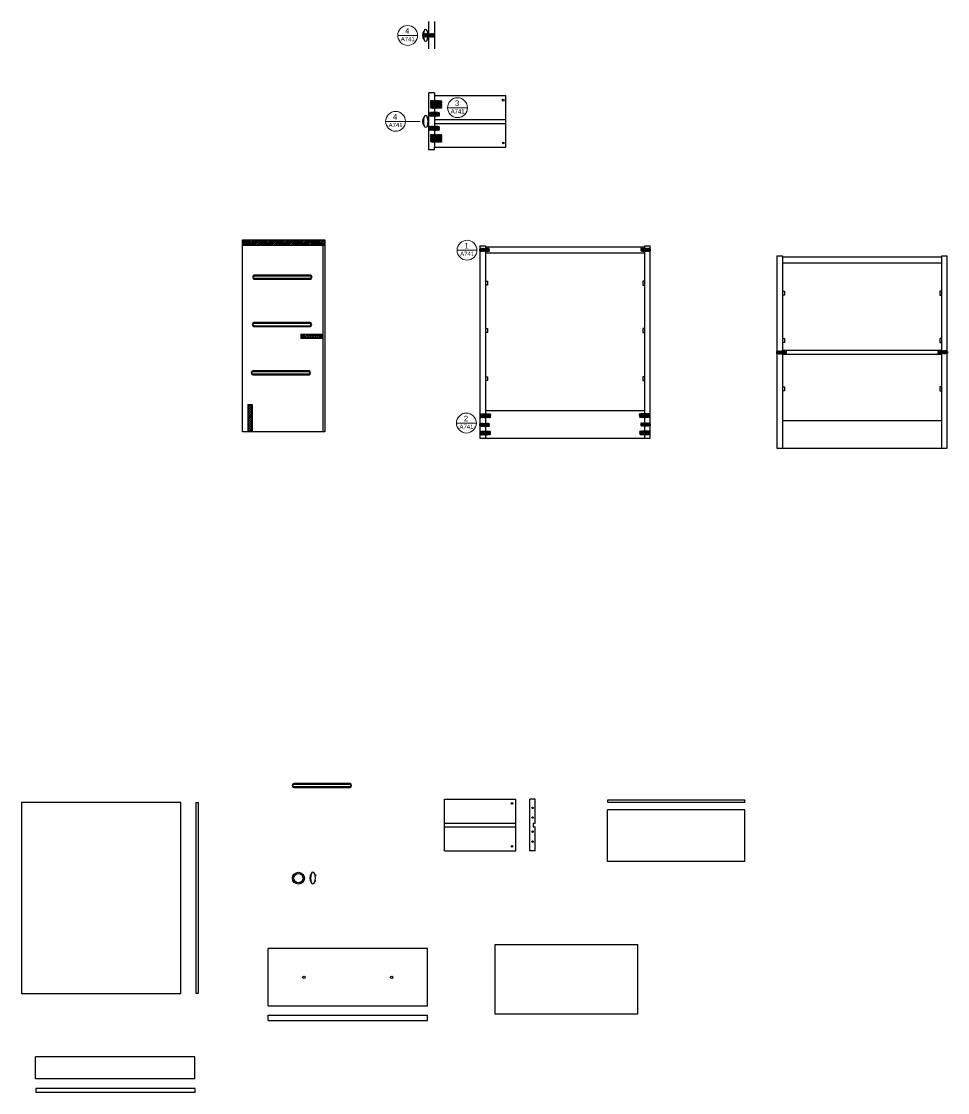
# Model space of a CAD drawing. Header units: centimetres. Extents: x 30 to 667, y -11 to 488.
# Drawn here: x 329.4 to 666.7, y -10.7 to 379.6 of the extents above; entities that cross this region are included whole.
import ezdxf
from ezdxf.enums import TextEntityAlignment as Align

# ---------------------------------------------------------------- set-up
doc = ezdxf.new("R2010")
doc.units = ezdxf.units.CM
doc.header["$MEASUREMENT"] = 0
doc.linetypes.add('HIDDEN2', pattern=[0.1875, 0.125, -0.0625])
doc.layers.add('A-ANNO-SYMB', color=5, linetype='Continuous', lineweight=18)
for name, color, linetype in [('A-FURN', 7, 'Continuous'), ('linee di prosp', 6, 'Continuous'), ('retini', 245, 'Continuous'), ('viti e cerniere', 3, 'Continuous')]:
    doc.layers.add(name, color=color, linetype=linetype)
doc.styles.get("Standard").update_dxf_attribs({"font": 'Arial.ttf'})
pattern_1 = [(45, (273.0647, 129.42694), (-0.3093592, 0.3093592), [])]
pattern_2 = [(45, (355.3382, 9.8359), (-0.088388348, 0.088388348), [])]

# ---------------------------------------------------------------- blocks, each defined once
blk = doc.blocks.new('tassello')
at = {"layer": 'viti e cerniere', "linetype": 'ByBlock', "lineweight": 100}
for p, q in [((0, 0.51), (0.21, 0.7)), ((0, 0.51), (0, 0.18)), ((0.21, 0), (0, 0.18)), ((0.21, 0.7), (3.71, 0.7)), ((0.21, 0.7), (0.21, 0)), ((0.21, 0.7), (0.21, 0.52)), ((0.21, 0.52), (0.75, 0.52)), ((0.21, 0.35), (0.9, 0.35)), ((0.9, 0.17), (0.21, 0.17)), ((0.75, 0.52), (3.71, 0.52)), ((0.9, 0.35), (0.9, 0.35)), ((0.9, 0.35), (3.71, 0.35)), ((0.9, 0.17), (3.71, 0.17)), ((3.92, 0.51), (3.71, 0.7)), ((3.71, 0.7), (3.71, 0)), ((3.71, 0), (3.92, 0.18)), ((3.92, 0.51), (3.92, 0.18)), ((3.71, 0), (0.21, 0))]:
    blk.add_line(p, q, dxfattribs=at)

msp = doc.modelspace()

# ---------------------------------------------------------------- hatches: boundary and pattern name
at = {"layer": 'retini'}
h = msp.add_hatch(dxfattribs=at)
h.set_pattern_fill('ANSI31', color=256)
h.set_pattern_definition([(45, (383.50987, 212.29301), (-0.08838835, 0.08838835), [])])
h.paths.add_polyline_path([(477.43, 375.17), (476.22, 375.17), (476.22, 373.89), (477.44, 373.89, 0.023283), (477.48, 374.33), (476.61, 374.33), (476.61, 374.71), (477.47, 374.71, 0.023936)])
h.paths.add_polyline_path([(479.71, 375.17), (477.75, 375.17), (477.75, 374.71), (479.71, 374.71)])
h.paths.add_polyline_path([(477.75, 375.17), (477.43, 375.17, -0.023936), (477.47, 374.71), (477.75, 374.71)])
h.paths.add_polyline_path([(477.75, 374.33), (477.48, 374.33, -0.023283), (477.44, 373.89), (477.75, 373.89)])
h.paths.add_polyline_path([(479.71, 374.33), (477.75, 374.33), (477.75, 373.89), (479.71, 373.89)])
h = msp.add_hatch(dxfattribs=at)
h.set_pattern_fill('ANSI31', color=256)
h.set_pattern_definition(pattern_2)
h.paths.add_polyline_path([(479.78, 350.76), (482, 350.76), (482.48, 350.76), (482.48, 347.93), (479.78, 347.93), (479.78, 348.94), (480.71, 348.94), (480.8, 348.79), (481.3, 348.59), (481.5, 348.67, 0.058774), (481.65, 348.73), (481.84, 348.81), (482.07, 349.33), (481.84, 349.89), (481.32, 350.1), (480.75, 349.88), (480.66, 349.64), (479.78, 349.64)])
h.paths.add_polyline_path([(478.35, 350.76), (479.76, 350.76), (479.76, 349.64), (479.74, 349.64), (479.74, 349.48), (479.34, 349.48), (479.34, 349.1), (479.75, 349.1), (479.75, 348.94), (479.76, 348.94), (479.76, 347.93), (478.35, 347.93)])
h = msp.add_hatch(dxfattribs=at)
h.set_pattern_fill('ANSI31', color=256)
h.set_pattern_definition(pattern_2)
h.paths.add_polyline_path([(479.78, 346.43), (481.67, 346.43), (481.67, 345.04), (479.78, 345.04), (479.78, 345.34), (481.29, 345.34), (481.29, 346.18), (479.78, 346.18)])
h.paths.add_polyline_path([(477.85, 346.43), (479.76, 346.43), (479.76, 346.18), (478.26, 346.18), (478.26, 345.34), (479.76, 345.34), (479.76, 345.04), (477.85, 345.04)])
h = msp.add_hatch(dxfattribs=at)
h.set_pattern_fill('ANSI31', color=256)
h.set_pattern_definition([(45, (355.36746, 4.69773), (-0.088388348, 0.088388348), [])])
h.paths.add_polyline_path([(479.75, 341.3), (481.64, 341.3), (481.64, 339.9), (479.75, 339.9), (479.75, 340.2), (481.26, 340.2), (481.26, 341.04), (479.75, 341.04)])
h.paths.add_polyline_path([(477.82, 341.3), (479.73, 341.3), (479.73, 341.04), (478.23, 341.04), (478.23, 340.2), (479.73, 340.2), (479.73, 339.9), (477.82, 339.9)])
h = msp.add_hatch(dxfattribs=at)
h.set_pattern_fill('ANSI31', color=256)
h.set_pattern_definition([(45, (355.34059, -2.4946), (-0.088388348, 0.088388348), [])])
h.paths.add_polyline_path([(479.77, 338.43), (482, 338.43), (482.48, 338.43), (482.48, 335.6), (479.77, 335.6), (479.77, 336.61), (480.71, 336.61), (480.79, 336.46), (481.29, 336.26), (481.5, 336.34, 0.058774), (481.65, 336.4), (481.84, 336.48), (482.07, 337), (481.84, 337.56), (481.31, 337.77), (480.75, 337.55), (480.66, 337.31), (479.77, 337.31)])
h.paths.add_polyline_path([(478.35, 338.43), (479.76, 338.43), (479.76, 337.31), (479.74, 337.31), (479.74, 337.15), (479.33, 337.15), (479.33, 336.77), (479.75, 336.77), (479.75, 336.61), (479.76, 336.61), (479.76, 335.6), (478.35, 335.6)])
h = msp.add_hatch(dxfattribs=at)
h.set_pattern_fill('ANSI31', color=256, scale=3.5)
h.set_pattern_definition(pattern_1)
h.paths.add_polyline_path([(439.87, 300.02), (409.87, 300.02), (409.87, 298.02), (439.87, 298.02)])
h = msp.add_hatch(dxfattribs=at)
h.set_pattern_fill('ANSI31', color=256)
h.set_pattern_definition([(45, (316.8872, 190.95173), (-0.08838835, 0.08838835), [])])
h.paths.add_polyline_path([(498.36, 296.93), (496.43, 296.93), (496.39, 296.47), (498.36, 296.47)])
h.paths.add_polyline_path([(499.84, 296.93), (498.36, 296.93), (498.36, 296.47), (499.17, 296.47), (499.17, 296.08), (498.36, 296.08), (498.36, 295.72), (499.84, 295.72)])
h.paths.add_polyline_path([(498.36, 296.08), (496.4, 296.08), (496.4, 295.72), (498.36, 295.72)])
h = msp.add_hatch(dxfattribs=at)
h.set_pattern_fill('ANSI31', color=256)
h.set_pattern_definition([(45, (374.48861, 191.03831), (-0.08838835, 0.08838835), [])])
h.paths.add_polyline_path([(556.39, 297.02), (558.33, 297.02), (558.37, 296.56), (556.39, 296.56)])
h.paths.add_polyline_path([(554.92, 297.02), (556.39, 297.02), (556.39, 296.56), (555.58, 296.56), (555.58, 296.17), (556.39, 296.17), (556.39, 295.8), (554.92, 295.8)])
h.paths.add_polyline_path([(556.39, 296.17), (558.36, 296.17), (558.36, 295.8), (556.39, 295.8)])
h = msp.add_hatch(dxfattribs=at)
h.set_pattern_fill('ANSI31', color=256, scale=3.5, angle=-90)
h.set_pattern_definition([(315, (299.5688, 424.03575), (0.3093592, 0.3093592), [])])
h.paths.add_polyline_path([(431.1, 265.59), (431.1, 264.09), (439.05, 264.09), (439.05, 265.59)])
h = msp.add_hatch(dxfattribs=at)
h.set_pattern_fill('ANSI31', color=256)
h.set_pattern_definition([(45, (425.08042, 153.60556), (-0.08838835, 0.08838835), [])])
h.paths.add_polyline_path([(606.56, 259.58), (604.62, 259.58), (604.58, 259.13), (606.56, 259.13)])
h.paths.add_polyline_path([(608.03, 259.58), (606.56, 259.58), (606.56, 259.13), (607.37, 259.13), (607.37, 258.73), (606.56, 258.73), (606.56, 258.37), (608.03, 258.37)])
h.paths.add_polyline_path([(606.56, 258.73), (604.59, 258.73), (604.59, 258.37), (606.56, 258.37)])
h = msp.add_hatch(dxfattribs=at)
h.set_pattern_fill('ANSI31', color=256)
h.set_pattern_definition([(45, (482.68331, 153.67427), (-0.08838835, 0.08838835), [])])
h.paths.add_polyline_path([(664.59, 259.65), (666.52, 259.65), (666.56, 259.19), (664.59, 259.19)])
h.paths.add_polyline_path([(663.11, 259.65), (664.59, 259.65), (664.59, 259.19), (663.78, 259.19), (663.78, 258.8), (664.59, 258.8), (664.59, 258.44), (663.11, 258.44)])
h.paths.add_polyline_path([(664.59, 258.8), (666.55, 258.8), (666.55, 258.44), (664.59, 258.44)])
h = msp.add_hatch(dxfattribs=at)
h.set_pattern_fill('ANSI31', color=256, scale=3.5)
h.set_pattern_definition(pattern_1)
h.paths.add_polyline_path([(411.87, 230.02), (413.37, 230.02), (413.37, 240.02), (411.87, 240.02)])
h = msp.add_hatch(dxfattribs=at)
h.set_pattern_fill('ANSI31', color=256)
h.set_pattern_definition([(45, (372.97496, -99.96046), (-0.088388348, 0.088388348), [])])
h.paths.add_polyline_path([(498.36, 236.64), (496.47, 236.64), (496.47, 235.25), (498.36, 235.25), (498.36, 235.55), (496.85, 235.55), (496.85, 236.38), (498.36, 236.38)])
h.paths.add_polyline_path([(500.29, 236.64), (498.38, 236.64), (498.38, 236.38), (499.88, 236.38), (499.88, 235.55), (498.38, 235.55), (498.38, 235.25), (500.29, 235.25)])
h = msp.add_hatch(dxfattribs=at)
h.set_pattern_fill('ANSI31', color=256)
h.set_pattern_definition([(45, (435.11721, -99.89894), (-0.088388348, 0.088388348), [])])
h.paths.add_polyline_path([(556.38, 236.7), (558.27, 236.7), (558.27, 235.31), (556.38, 235.31), (556.38, 235.61), (557.89, 235.61), (557.89, 236.44), (556.38, 236.44)])
h.paths.add_polyline_path([(554.45, 236.7), (556.36, 236.7), (556.36, 236.44), (554.86, 236.44), (554.86, 235.61), (556.36, 235.61), (556.36, 235.31), (554.45, 235.31)])
h = msp.add_hatch(dxfattribs=at)
h.set_pattern_fill('ANSI31', color=256)
h.set_pattern_definition([(45, (372.89272, -106.25773), (-0.088388348, 0.088388348), [])])
h.paths.add_polyline_path([(498.28, 230.34), (496.39, 230.34), (496.39, 228.95), (498.28, 228.95), (498.28, 229.25), (496.76, 229.25), (496.76, 230.08), (498.28, 230.08)])
h.paths.add_polyline_path([(500.21, 230.34), (498.3, 230.34), (498.3, 230.08), (499.8, 230.08), (499.8, 229.25), (498.3, 229.25), (498.3, 228.95), (500.21, 228.95)])
h = msp.add_hatch(dxfattribs=at)
h.set_pattern_fill('ANSI31', color=256)
h.set_pattern_definition([(45, (316.89812, 127.25319), (-0.08838835, 0.08838835), [])])
h.paths.add_polyline_path([(498.37, 233.23), (496.44, 233.23), (496.4, 232.77), (498.37, 232.77)])
h.paths.add_polyline_path([(499.85, 233.23), (498.37, 233.23), (498.37, 232.77), (499.18, 232.77), (499.18, 232.38), (498.37, 232.38), (498.37, 232.02), (499.85, 232.02)])
h.paths.add_polyline_path([(498.37, 232.38), (496.41, 232.38), (496.41, 232.02), (498.37, 232.02)])
h = msp.add_hatch(dxfattribs=at)
h.set_pattern_fill('ANSI31', color=256)
h.set_pattern_definition([(45, (435.03498, -106.1962), (-0.088388348, 0.088388348), [])])
h.paths.add_polyline_path([(556.46, 230.4), (558.35, 230.4), (558.35, 229.01), (556.46, 229.01), (556.46, 229.31), (557.98, 229.31), (557.98, 230.14), (556.46, 230.14)])
h.paths.add_polyline_path([(554.53, 230.4), (556.44, 230.4), (556.44, 230.14), (554.94, 230.14), (554.94, 229.31), (556.44, 229.31), (556.44, 229.01), (554.53, 229.01)])
h = msp.add_hatch(dxfattribs=at)
h.set_pattern_fill('ANSI31', color=256)
h.set_pattern_definition([(45, (374.50101, 127.3219), (-0.08838835, 0.08838835), [])])
h.paths.add_polyline_path([(556.41, 233.3), (558.34, 233.3), (558.38, 232.84), (556.41, 232.84)])
h.paths.add_polyline_path([(554.93, 233.3), (556.41, 233.3), (556.41, 232.84), (555.6, 232.84), (555.6, 232.45), (556.41, 232.45), (556.41, 232.09), (554.93, 232.09)])
h.paths.add_polyline_path([(556.41, 232.45), (558.37, 232.45), (558.37, 232.09), (556.41, 232.09)])

# ---------------------------------------------------------------- linework, layer by layer
at = {"layer": 'A-ANNO-SYMB'}
msp.add_line((469.25, 343.16), (474.56, 343.16), dxfattribs=at)
at = {"layer": 'A-ANNO-SYMB', "linetype": 'Continuous', "lineweight": 20}
for centre in [(470.04, 374.47), (488.19, 348.13), (465.63, 343.16), (491.66, 296.21), (491.42, 233.24)]:
    msp.add_circle(centre, 3.62, dxfattribs=at)
at = {"layer": 'A-FURN'}
for p, q in [((477.75, 374.71), (477.75, 379.57)), ((479.75, 379.57), (479.75, 369.53)), ((477.75, 369.53), (477.75, 374.33)), ((479.75, 374.52), (479.75, 373.82)), ((479.77, 353.54), (477.77, 353.54)), ((477.77, 332.75), (477.77, 353.54)), ((479.77, 353.54), (479.77, 352.54)), ((479.77, 352.54), (505.77, 352.54)), ((479.77, 352.54), (479.77, 349.62)), ((505.77, 333.75), (505.77, 352.54)), ((479.77, 348.96), (479.77, 346.14)), ((479.77, 345.38), (479.77, 340.99)), ((479.77, 343.14), (479.77, 342.44)), ((479.77, 340.24), (479.77, 337.29)), ((479.77, 336.63), (479.77, 333.75)), ((479.77, 332.75), (477.77, 332.75)), ((479.77, 332.75), (479.77, 333.75)), ((479.77, 333.75), (505.77, 333.75)), ((409.87, 230.02), (409.87, 300.02)), ((409.87, 300.02), (439.87, 300.02)), ((409.87, 298.02), (439.87, 298.02)), ((439.17, 298.02), (439.17, 230.02)), ((439.87, 300.02), (439.87, 230.02)), ((496.37, 297.79), (496.37, 227.79)), ((496.37, 297.79), (498.37, 297.79)), ((498.37, 297.79), (498.37, 296.47)), ((556.37, 297.29), (498.37, 297.29)), ((556.37, 297.79), (558.37, 297.79)), ((556.37, 296.56), (556.37, 297.79)), ((558.37, 227.79), (558.37, 297.79)), ((498.37, 296.08), (498.37, 236.35)), ((498.37, 295.29), (556.37, 295.29)), ((556.37, 236.41), (556.37, 296.17)), ((604.52, 294.14), (604.52, 224.14)), ((604.52, 294.14), (606.52, 294.14)), ((606.52, 294.14), (606.52, 259.12)), ((664.52, 293.64), (606.52, 293.64)), ((664.52, 294.14), (666.52, 294.14)), ((664.52, 259.19), (664.52, 294.14)), ((666.52, 224.14), (666.52, 294.14)), ((606.52, 291.64), (664.52, 291.64)), ((431.1, 265.59), (439.05, 265.59)), ((431.1, 265.59), (431.1, 264.09)), ((439.05, 265.59), (439.05, 264.09)), ((498.37, 266.24), (498.37, 266.24)), ((439.05, 264.09), (431.1, 264.09)), ((606.52, 262.59), (606.52, 262.59)), ((664.52, 259.7), (606.52, 259.7)), ((606.52, 258.74), (606.52, 224.14)), ((664.52, 258.2), (606.52, 258.2)), ((664.52, 224.14), (664.52, 258.81)), ((411.87, 240.02), (411.87, 230.02)), ((411.87, 240.02), (413.37, 240.02)), ((413.37, 240.02), (413.37, 230.02)), ((498.37, 235.59), (498.37, 232.77)), ((556.37, 232.83), (556.37, 235.65)), ((498.37, 232.38), (498.37, 230.04)), ((556.37, 230.1), (556.37, 232.45)), ((606.52, 234.14), (664.52, 234.14)), ((439.87, 230.02), (409.87, 230.02)), ((496.37, 227.79), (558.37, 227.79)), ((498.37, 229.28), (498.37, 227.79)), ((556.37, 227.79), (556.37, 229.34)), ((604.52, 224.14), (666.52, 224.14)), ((449.03, 101.9), (428.56, 101.9)), ((428.56, 100.5), (449.03, 100.5)), ((387.38, 94.97), (329.38, 94.97)), ((329.38, 94.97), (329.38, 25.47)), ((387.38, 25.47), (387.38, 94.97)), ((393.06, 25.46), (393.06, 94.97)), ((393.06, 94.97), (393.76, 94.97)), ((393.76, 94.97), (393.76, 25.46)), ((483.47, 96.22), (509.47, 96.22)), ((483.47, 77.43), (483.47, 96.22)), ((509.47, 77.43), (509.47, 96.22)), ((516.47, 96.22), (514.47, 96.22)), ((514.47, 77.43), (514.47, 96.22)), ((516.47, 87.52), (516.47, 96.22)), ((542.87, 95.96), (592.87, 95.96)), ((542.87, 94.96), (542.87, 95.96)), ((592.87, 94.96), (542.87, 94.96)), ((592.87, 94.96), (592.87, 95.96)), ((542.82, 73.52), (542.82, 92.31)), ((592.82, 92.31), (542.82, 92.31)), ((592.82, 73.52), (592.82, 92.31)), ((515.77, 87.52), (516.47, 87.52)), ((515.77, 87.52), (515.77, 86.12)), ((515.77, 86.12), (516.47, 86.12)), ((516.47, 77.43), (516.47, 86.12)), ((483.47, 77.43), (509.47, 77.43)), ((516.47, 77.43), (514.47, 77.43)), ((592.82, 73.52), (542.82, 73.52)), ((477.23, 41.76), (419.23, 41.76)), ((419.23, 20.97), (419.23, 41.76)), ((477.23, 20.97), (477.23, 41.76)), ((329.38, 25.47), (387.38, 25.47)), ((393.76, 25.46), (393.06, 25.46)), ((419.23, 20.97), (477.23, 20.97)), ((419.24, 15.54), (419.24, 17.54)), ((419.24, 17.54), (477.24, 17.54)), ((477.24, 15.54), (477.24, 17.54)), ((419.24, 15.54), (477.24, 15.54)), ((334.54, -5.67), (334.54, 2.29)), ((392.54, 2.29), (334.54, 2.29)), ((392.54, -5.67), (392.54, 2.29)), ((392.54, -5.67), (334.54, -5.67)), ((334.6, -9.19), (334.6, -10.69)), ((392.6, -9.19), (334.6, -9.19)), ((392.6, -10.69), (334.6, -10.69)), ((392.6, -10.69), (392.6, -9.19))]:
    msp.add_line(p, q, dxfattribs=at)
at = {"layer": 'A-FURN', "linetype": 'Continuous', "lineweight": 20}
for p, q in [((466.42, 374.47), (473.67, 374.47)), ((484.57, 348.13), (491.81, 348.13)), ((462.01, 343.16), (469.25, 343.16)), ((488.04, 296.21), (495.28, 296.21)), ((487.8, 233.24), (495.04, 233.24))]:
    msp.add_line(p, q, dxfattribs=at)
at = {"layer": 'A-FURN'}
msp.add_lwpolyline([(501.85, 43.29), (553.78, 43.29), (553.78, 17.94), (501.85, 17.94)], close=True, dxfattribs=at)
for radius in [2.16, 1.66]:
    msp.add_circle((430.26, 67.42), radius, dxfattribs=at)
for centre, radius, start, end in [((478.01, 374.51), 2.59, 140.4429, 219.304), ((480.5, 374.5), 4.78, 159.6754, 200.1979), ((476.59, 376.07), 0.585, 12.209, 171.6083), ((472.7, 374.5), 4.78, 2.5449, 20.8156), ((477.83, 377.32), 1.73, 253.4478, 266.4186), ((476.6, 372.97), 0.6, 192.1469, 347.8531), ((472.7, 374.5), 4.78, 339.8021, 358.0212), ((477.83, 371.69), 1.73, 93.7754, 106.5522), ((478.03, 343.13), 2.59, 140.4429, 219.304), ((480.52, 343.12), 4.78, 159.6754, 200.1979), ((476.62, 344.69), 0.585, 12.209, 171.6083), ((472.72, 343.12), 4.78, 339.8021, 20.8156), ((477.85, 345.94), 1.73, 253.4478, 266.4186), ((476.62, 341.59), 0.6, 192.1469, 347.8531), ((477.85, 340.31), 1.73, 93.7754, 106.5522), ((428.68, 101.2), 0.709, 99.2005, 260.7995), ((448.92, 101.2), 0.709, 279.2005, 80.7995), ((436.95, 67.48), 2.59, 140.4429, 219.304), ((439.43, 67.47), 4.78, 159.6754, 200.1979), ((435.53, 69.04), 0.585, 12.209, 171.6083), ((431.63, 67.47), 4.78, 339.8021, 20.8156), ((436.76, 70.3), 1.73, 253.4478, 266.4186), ((436.76, 64.67), 1.73, 93.7754, 106.5522), ((435.53, 65.95), 0.6, 192.1469, 347.8531)]:
    msp.add_arc(centre, radius, start, end, dxfattribs=at)
at = {"layer": 'linee di prosp'}
for p, q in [((479.75, 374.71), (476.61, 374.71)), ((476.61, 374.71), (476.61, 374.33)), ((476.61, 374.33), (479.75, 374.33)), ((481.34, 349.62), (479.77, 349.62)), ((479.77, 349.51), (479.77, 349.62)), ((479.77, 348.96), (479.77, 349.07)), ((481.34, 348.96), (479.77, 348.96)), ((481.34, 349.62), (481.34, 348.96)), ((481.25, 346.14), (478.3, 346.13)), ((478.3, 345.38), (478.3, 346.13)), ((478.3, 345.38), (481.25, 345.38)), ((479.77, 343.84), (505.77, 343.84)), ((481.25, 345.38), (481.25, 346.14)), ((481.23, 340.99), (478.27, 340.99)), ((478.27, 340.24), (478.27, 340.98)), ((478.27, 340.24), (481.2, 340.24)), ((479.77, 342.44), (505.77, 342.44)), ((481.23, 340.24), (481.23, 340.99)), ((479.76, 337.14), (479.36, 337.14)), ((479.36, 337.14), (479.36, 336.81)), ((479.36, 336.8), (479.76, 336.8)), ((479.77, 337.29), (481.36, 337.29)), ((479.77, 337.19), (479.77, 337.29)), ((479.77, 336.63), (479.77, 336.75)), ((481.36, 336.63), (479.77, 336.63)), ((481.36, 337.29), (481.36, 336.63)), ((499.17, 296.47), (496.37, 296.47)), ((499.17, 296.08), (496.37, 296.08)), ((499.17, 296.47), (499.17, 296.08)), ((558.37, 296.56), (555.58, 296.56)), ((555.58, 296.56), (555.58, 296.17)), ((555.58, 296.17), (558.37, 296.17)), ((434.63, 287.1), (414.16, 287.1)), ((414.16, 285.7), (434.63, 285.7)), ((434.6, 286.8), (414.19, 286.8)), ((414.19, 286), (434.6, 286)), ((498.37, 284.92), (499.07, 284.92)), ((499.07, 284.92), (499.07, 283.52)), ((556.37, 284.92), (555.67, 284.92)), ((555.67, 284.92), (555.67, 283.52)), ((499.07, 283.52), (498.37, 283.52)), ((499.07, 283.52), (499.07, 283.52)), ((555.67, 283.52), (555.67, 283.52)), ((555.67, 283.52), (556.37, 283.52)), ((606.52, 281.27), (607.22, 281.27)), ((607.22, 281.27), (607.22, 279.87)), ((664.52, 281.27), (663.82, 281.27)), ((663.82, 281.27), (663.82, 279.87)), ((607.22, 279.87), (606.52, 279.87)), ((607.22, 279.87), (607.22, 279.87)), ((663.82, 279.87), (663.82, 279.87)), ((663.82, 279.87), (664.52, 279.87)), ((434.53, 269.82), (414.05, 269.82)), ((434.5, 269.52), (414.08, 269.52)), ((414.05, 268.42), (434.53, 268.42)), ((414.08, 268.72), (434.5, 268.72)), ((498.37, 267.64), (499.07, 267.64)), ((499.07, 266.24), (498.37, 266.24)), ((499.07, 267.64), (499.07, 266.24)), ((556.37, 267.64), (555.67, 267.64)), ((555.67, 267.64), (555.67, 266.24)), ((555.67, 266.24), (556.37, 266.24)), ((606.52, 263.99), (607.22, 263.99)), ((607.22, 262.59), (606.52, 262.59)), ((607.22, 263.99), (607.22, 262.59)), ((664.52, 263.99), (663.82, 263.99)), ((663.82, 263.99), (663.82, 262.59)), ((663.82, 262.59), (664.52, 262.59)), ((604.53, 259.12), (607.37, 259.12)), ((607.37, 258.74), (604.53, 258.74)), ((607.37, 259.12), (607.37, 258.74)), ((666.52, 259.19), (663.78, 259.19)), ((663.78, 259.19), (663.78, 258.81)), ((663.78, 258.81), (666.52, 258.81)), ((434.11, 252.26), (413.64, 252.26)), ((413.64, 250.86), (434.11, 250.86)), ((434.08, 251.96), (413.66, 251.96)), ((413.66, 251.16), (434.08, 251.16)), ((498.37, 250.09), (499.07, 250.09)), ((499.07, 250.09), (499.07, 248.69)), ((556.37, 250.09), (555.67, 250.09)), ((555.67, 250.09), (555.67, 248.69)), ((499.07, 248.69), (498.37, 248.69)), ((555.67, 248.69), (556.37, 248.69)), ((606.52, 246.43), (607.22, 246.43)), ((607.22, 246.43), (607.22, 245.03)), ((664.52, 246.43), (663.82, 246.43)), ((663.82, 246.43), (663.82, 245.03)), ((607.22, 245.03), (606.52, 245.03)), ((663.82, 245.03), (664.52, 245.03)), ((496.94, 236.35), (496.91, 235.59)), ((499.84, 235.59), (496.91, 235.59)), ((498.39, 236.35), (496.94, 236.35)), ((498.37, 237.79), (556.37, 237.79)), ((498.39, 236.35), (499.84, 236.35)), ((499.84, 235.59), (499.84, 236.35)), ((556.35, 236.41), (554.9, 236.41)), ((554.9, 235.65), (554.9, 236.41)), ((554.9, 235.65), (557.83, 235.65)), ((556.35, 236.41), (557.8, 236.41)), ((557.8, 236.41), (557.83, 235.65)), ((499.18, 232.77), (496.37, 232.77)), ((496.37, 232.38), (499.18, 232.38)), ((499.18, 232.38), (499.18, 232.77)), ((555.6, 232.83), (558.37, 232.83)), ((555.6, 232.83), (555.6, 232.45)), ((555.6, 232.45), (558.37, 232.45)), ((498.3, 230.04), (496.82, 230.04)), ((496.82, 230.04), (496.83, 229.28)), ((499.76, 229.28), (496.83, 229.28)), ((498.3, 230.04), (499.76, 230.04)), ((499.76, 230.04), (499.76, 229.28)), ((556.44, 230.1), (554.98, 230.1)), ((554.98, 230.1), (554.98, 229.34)), ((554.98, 229.34), (557.91, 229.34)), ((556.44, 230.1), (557.92, 230.1)), ((557.92, 230.1), (557.91, 229.34)), ((449.01, 101.6), (428.59, 101.6)), ((428.59, 100.8), (449.01, 100.8)), ((483.47, 87.52), (509.47, 87.52)), ((483.47, 86.12), (509.47, 86.12))]:
    msp.add_line(p, q, dxfattribs=at)
at = {"layer": 'linee di prosp', "linetype": 'HIDDEN2'}
for p, q in [((479.76, 349.46), (479.36, 349.46)), ((479.36, 349.46), (479.36, 349.13)), ((479.36, 349.13), (479.76, 349.13))]:
    msp.add_line(p, q, dxfattribs=at)
at = {"layer": 'linee di prosp'}
for centre, radius, start, end in [((414.27, 286.4), 0.709, 99.2005, 260.7995), ((414.27, 286.4), 0.409, 102.1224, 257.8776), ((434.52, 286.4), 0.409, 282.1224, 77.8776), ((434.52, 286.4), 0.709, 279.2005, 80.7995), ((414.17, 269.12), 0.709, 99.2005, 260.7995), ((414.17, 269.12), 0.409, 102.1224, 257.8776), ((434.41, 269.12), 0.409, 282.1224, 77.8776), ((434.41, 269.12), 0.709, 279.2005, 80.7995), ((413.75, 251.56), 0.709, 99.2005, 260.7995), ((413.75, 251.56), 0.409, 102.1224, 257.8776), ((433.99, 251.56), 0.409, 282.1224, 77.8776), ((433.99, 251.56), 0.709, 279.2005, 80.7995), ((428.68, 101.2), 0.409, 102.1224, 257.8776), ((448.92, 101.2), 0.409, 282.1224, 77.8776)]:
    msp.add_arc(centre, radius, start, end, dxfattribs=at)
at = {"layer": 'viti e cerniere'}
for p, q in [((476.91, 374.62), (476.83, 374.62)), ((477.04, 374.62), (476.97, 374.62)), ((477.18, 374.62), (477.1, 374.62)), ((477.32, 374.62), (477.24, 374.62)), ((477.45, 374.62), (477.37, 374.62)), ((477.59, 374.62), (477.51, 374.62)), ((477.72, 374.62), (477.65, 374.62)), ((477.86, 374.62), (477.78, 374.62)), ((477.99, 374.62), (477.92, 374.62)), ((478.13, 374.62), (478.05, 374.62)), ((478.26, 374.62), (478.19, 374.62)), ((478.4, 374.62), (478.32, 374.62)), ((478.54, 374.62), (478.46, 374.62)), ((478.67, 374.62), (478.6, 374.62)), ((478.81, 374.62), (478.73, 374.62)), ((478.94, 374.62), (478.87, 374.62)), ((479.08, 374.62), (479, 374.62)), ((479.21, 374.62), (479.14, 374.62)), ((479.35, 374.62), (479.27, 374.62)), ((479.49, 374.62), (479.41, 374.62)), ((479.62, 374.62), (479.54, 374.62)), ((479.75, 374.62), (479.68, 374.62)), ((479.38, 349.2), (479.38, 349.38)), ((479.38, 349.38), (479.41, 349.38)), ((479.46, 349.2), (479.38, 349.2)), ((479.54, 349.38), (479.47, 349.38)), ((479.59, 349.2), (479.52, 349.2)), ((479.68, 349.38), (479.6, 349.38)), ((479.73, 349.2), (479.65, 349.2)), ((479.76, 349.38), (479.74, 349.38)), ((480.64, 349.51), (479.76, 349.51)), ((479.76, 349.51), (479.76, 349.07)), ((479.76, 349.07), (480.67, 349.07)), ((479.84, 349.07), (479.84, 349.51)), ((480.63, 349.47), (479.84, 349.47)), ((479.84, 349.33), (480.62, 349.33)), ((479.84, 349.26), (480.62, 349.26)), ((479.84, 349.11), (480.66, 349.11)), ((481.24, 349.79), (481.24, 349.41)), ((481.24, 349.26), (481.24, 348.88)), ((479.38, 336.88), (479.38, 337.06)), ((479.38, 337.06), (479.41, 337.06)), ((479.46, 336.88), (479.38, 336.88)), ((479.54, 337.06), (479.47, 337.06)), ((479.59, 336.88), (479.52, 336.88)), ((479.68, 337.06), (479.6, 337.06)), ((479.73, 336.88), (479.65, 336.88)), ((479.76, 337.06), (479.74, 337.06)), ((480.65, 337.19), (479.76, 337.19)), ((479.76, 337.19), (479.76, 336.75)), ((479.76, 336.75), (480.67, 336.75)), ((479.84, 336.75), (479.84, 337.19)), ((480.64, 337.14), (479.84, 337.14)), ((479.84, 336.97), (479.84, 337)), ((479.84, 337), (480.63, 337)), ((479.84, 336.95), (479.84, 336.99)), ((479.84, 336.97), (479.84, 336.93)), ((479.84, 336.93), (480.63, 336.93)), ((479.84, 336.78), (480.66, 336.78)), ((481.25, 337.44), (481.25, 337.07)), ((481.25, 336.91), (481.25, 336.53)), ((496.35, 296.43), (497.31, 296.43)), ((497.26, 296.14), (496.35, 296.14)), ((497.39, 296.19), (497.26, 296.14)), ((497.31, 296.43), (497.44, 296.38)), ((497.45, 296.19), (497.53, 296.19)), ((497.59, 296.19), (497.66, 296.19)), ((497.72, 296.19), (497.8, 296.19)), ((497.86, 296.19), (497.93, 296.19)), ((497.99, 296.19), (498.07, 296.19)), ((498.13, 296.19), (498.21, 296.19)), ((498.27, 296.19), (498.34, 296.19)), ((498.4, 296.19), (498.48, 296.19)), ((498.54, 296.19), (498.61, 296.19)), ((498.67, 296.19), (498.75, 296.19)), ((498.81, 296.19), (498.88, 296.19)), ((498.94, 296.19), (499.02, 296.19)), ((555.8, 296.25), (555.72, 296.25)), ((555.93, 296.25), (555.86, 296.25)), ((556.07, 296.25), (555.99, 296.25)), ((556.2, 296.25), (556.13, 296.25)), ((556.34, 296.25), (556.26, 296.25)), ((556.47, 296.25), (556.4, 296.25)), ((556.61, 296.25), (556.53, 296.25)), ((556.75, 296.25), (556.67, 296.25)), ((556.88, 296.25), (556.8, 296.25)), ((557.02, 296.25), (556.94, 296.25)), ((557.15, 296.25), (557.08, 296.25)), ((557.29, 296.25), (557.21, 296.25)), ((557.43, 296.49), (557.3, 296.44)), ((557.35, 296.25), (557.48, 296.2)), ((558.39, 296.49), (557.43, 296.49)), ((557.48, 296.2), (558.39, 296.2)), ((604.53, 259.08), (605.49, 259.08)), ((605.44, 258.79), (604.53, 258.79)), ((605.57, 258.84), (605.44, 258.79)), ((605.49, 259.08), (605.62, 259.03)), ((605.63, 258.84), (605.71, 258.84)), ((605.77, 258.84), (605.85, 258.84)), ((605.91, 258.84), (605.98, 258.84)), ((606.04, 258.84), (606.12, 258.84)), ((606.18, 258.84), (606.25, 258.84)), ((606.31, 258.84), (606.39, 258.84)), ((606.45, 258.84), (606.52, 258.84)), ((606.58, 258.84), (606.66, 258.84)), ((606.72, 258.84), (606.8, 258.84)), ((606.85, 258.84), (606.93, 258.84)), ((606.99, 258.84), (607.07, 258.84)), ((607.13, 258.84), (607.2, 258.84)), ((663.98, 258.9), (663.9, 258.9)), ((664.11, 258.9), (664.04, 258.9)), ((664.25, 258.9), (664.17, 258.9)), ((664.39, 258.9), (664.31, 258.9)), ((664.52, 258.9), (664.44, 258.9)), ((664.66, 258.9), (664.58, 258.9)), ((664.79, 258.9), (664.72, 258.9)), ((664.93, 258.9), (664.85, 258.9)), ((665.06, 258.9), (664.99, 258.9)), ((665.2, 258.9), (665.12, 258.9)), ((665.33, 258.9), (665.26, 258.9)), ((665.47, 258.9), (665.39, 258.9)), ((665.61, 259.14), (665.48, 259.09)), ((665.53, 258.9), (665.66, 258.85)), ((666.57, 259.14), (665.61, 259.14)), ((665.66, 258.85), (666.57, 258.85)), ((496.35, 232.73), (497.31, 232.73)), ((497.26, 232.44), (496.35, 232.44)), ((497.39, 232.49), (497.26, 232.44)), ((497.31, 232.73), (497.44, 232.68)), ((497.45, 232.49), (497.53, 232.49)), ((497.59, 232.49), (497.66, 232.49)), ((497.72, 232.49), (497.8, 232.49)), ((497.86, 232.49), (497.93, 232.49)), ((497.99, 232.49), (498.07, 232.49)), ((498.13, 232.49), (498.21, 232.49)), ((498.27, 232.49), (498.34, 232.49)), ((498.4, 232.49), (498.48, 232.49)), ((498.54, 232.49), (498.61, 232.49)), ((498.67, 232.49), (498.75, 232.49)), ((498.81, 232.49), (498.88, 232.49)), ((498.94, 232.49), (499.02, 232.49)), ((555.8, 232.55), (555.72, 232.55)), ((555.93, 232.55), (555.86, 232.55)), ((556.07, 232.55), (555.99, 232.55)), ((556.2, 232.55), (556.13, 232.55)), ((556.34, 232.55), (556.26, 232.55)), ((556.47, 232.55), (556.4, 232.55)), ((556.61, 232.55), (556.53, 232.55)), ((556.75, 232.55), (556.67, 232.55)), ((556.88, 232.55), (556.8, 232.55)), ((557.02, 232.55), (556.94, 232.55)), ((557.15, 232.55), (557.08, 232.55)), ((557.29, 232.55), (557.21, 232.55)), ((557.43, 232.79), (557.3, 232.74)), ((557.35, 232.55), (557.48, 232.5)), ((558.39, 232.79), (557.43, 232.79)), ((557.48, 232.5), (558.39, 232.5))]:
    msp.add_line(p, q, dxfattribs=at)
for points in [[(476.83, 374.68), (476.77, 374.6), (476.76, 374.58), (476.76, 374.48), (476.83, 374.68), (476.83, 374.62), (476.81, 374.53), (476.76, 374.48)], [(476.97, 374.68), (476.91, 374.62), (476.86, 374.43), (476.86, 374.38), (476.97, 374.68), (476.97, 374.62), (476.92, 374.43), (476.86, 374.38)], [(477.1, 374.68), (477.04, 374.62), (476.99, 374.43), (476.99, 374.38), (477.1, 374.68), (477.1, 374.62), (477.05, 374.43), (476.99, 374.38)], [(477.24, 374.68), (477.18, 374.62), (477.13, 374.43), (477.13, 374.38), (477.24, 374.68), (477.24, 374.62), (477.19, 374.43), (477.13, 374.38)], [(477.37, 374.68), (477.32, 374.62), (477.27, 374.43), (477.27, 374.38), (477.37, 374.68), (477.37, 374.62), (477.32, 374.43), (477.27, 374.38)], [(477.51, 374.68), (477.45, 374.62), (477.4, 374.43), (477.4, 374.38), (477.51, 374.68), (477.51, 374.62), (477.46, 374.43), (477.4, 374.38)], [(477.65, 374.68), (477.59, 374.62), (477.54, 374.43), (477.54, 374.38), (477.65, 374.68), (477.65, 374.62), (477.6, 374.43), (477.54, 374.38)], [(477.78, 374.68), (477.72, 374.62), (477.67, 374.43), (477.67, 374.38), (477.78, 374.68), (477.78, 374.62), (477.73, 374.43), (477.67, 374.38)], [(477.92, 374.68), (477.86, 374.62), (477.81, 374.43), (477.81, 374.38), (477.92, 374.68), (477.92, 374.62), (477.87, 374.43), (477.81, 374.38)], [(478.05, 374.68), (477.99, 374.62), (477.94, 374.43), (477.94, 374.38), (478.05, 374.68), (478.05, 374.62), (478, 374.43), (477.94, 374.38)], [(478.19, 374.68), (478.13, 374.62), (478.08, 374.43), (478.08, 374.38), (478.19, 374.68), (478.19, 374.62), (478.14, 374.43), (478.08, 374.38)], [(478.32, 374.68), (478.26, 374.62), (478.21, 374.43), (478.21, 374.38), (478.32, 374.68), (478.32, 374.62), (478.27, 374.43), (478.21, 374.38)], [(478.46, 374.68), (478.4, 374.62), (478.35, 374.43), (478.35, 374.38), (478.46, 374.68), (478.46, 374.62), (478.41, 374.43), (478.35, 374.38)], [(478.6, 374.68), (478.54, 374.62), (478.49, 374.43), (478.49, 374.38), (478.6, 374.68), (478.6, 374.62), (478.55, 374.43), (478.49, 374.38)], [(478.73, 374.68), (478.67, 374.62), (478.62, 374.43), (478.62, 374.38), (478.73, 374.68), (478.73, 374.62), (478.68, 374.43), (478.62, 374.38)], [(478.87, 374.68), (478.81, 374.62), (478.76, 374.43), (478.76, 374.38), (478.87, 374.68), (478.87, 374.62), (478.82, 374.43), (478.76, 374.38)], [(479, 374.68), (478.94, 374.62), (478.89, 374.43), (478.89, 374.38), (479, 374.68), (479, 374.62), (478.95, 374.43), (478.89, 374.38)], [(479.14, 374.68), (479.08, 374.62), (479.03, 374.43), (479.03, 374.38), (479.14, 374.68), (479.14, 374.62), (479.09, 374.43), (479.03, 374.38)], [(479.27, 374.68), (479.21, 374.62), (479.16, 374.43), (479.16, 374.38), (479.27, 374.68), (479.27, 374.62), (479.22, 374.43), (479.16, 374.38)], [(479.41, 374.68), (479.35, 374.62), (479.3, 374.43), (479.3, 374.38), (479.41, 374.68), (479.41, 374.62), (479.36, 374.43), (479.3, 374.38)], [(479.54, 374.68), (479.49, 374.62), (479.44, 374.43), (479.44, 374.38), (479.54, 374.68), (479.54, 374.62), (479.49, 374.43), (479.44, 374.38)], [(479.68, 374.68), (479.62, 374.62), (479.57, 374.43), (479.57, 374.38), (479.68, 374.68), (479.68, 374.62), (479.63, 374.43), (479.57, 374.38)], [(476.86, 374.43), (476.8, 374.43), (476.64, 374.53), (476.77, 374.6)], [(479.75, 374.6), (479.71, 374.43), (479.71, 374.38), (479.75, 374.5)], [(479.75, 374.42), (479.71, 374.38)], [(479.52, 349.14), (479.46, 349.2), (479.41, 349.38), (479.41, 349.44), (479.52, 349.14), (479.52, 349.2), (479.47, 349.38), (479.41, 349.44)], [(479.65, 349.14), (479.59, 349.2), (479.54, 349.38), (479.54, 349.44), (479.65, 349.14), (479.65, 349.2), (479.6, 349.38), (479.54, 349.44)], [(479.76, 349.16), (479.73, 349.2), (479.68, 349.38), (479.68, 349.44), (479.76, 349.21)], [(479.76, 349.29), (479.74, 349.38), (479.68, 349.44)], [(481.24, 349.41), (480.86, 349.41), (480.86, 349.26), (481.24, 349.26)], [(481.39, 349.41), (481.39, 349.79), (481.24, 349.79)], [(481.24, 348.88), (481.39, 348.88), (481.39, 349.26)], [(481.39, 349.26), (481.77, 349.26), (481.77, 349.41), (481.39, 349.41)], [(479.52, 336.82), (479.46, 336.88), (479.41, 337.06), (479.41, 337.12), (479.52, 336.82), (479.52, 336.88), (479.47, 337.06), (479.41, 337.12)], [(479.65, 336.82), (479.59, 336.88), (479.54, 337.06), (479.54, 337.12), (479.65, 336.82), (479.65, 336.88), (479.6, 337.06), (479.54, 337.12)], [(479.76, 336.84), (479.73, 336.88), (479.68, 337.06), (479.68, 337.12), (479.76, 336.89)], [(479.76, 336.97), (479.74, 337.06), (479.68, 337.12)], [(481.25, 337.07), (480.87, 337.07), (480.87, 336.91), (481.25, 336.91)], [(481.4, 337.07), (481.4, 337.44), (481.25, 337.44)], [(481.25, 336.53), (481.4, 336.53), (481.4, 336.91)], [(481.4, 336.91), (481.78, 336.91), (481.78, 337.07), (481.4, 337.07)], [(497.39, 296.13), (497.45, 296.19), (497.5, 296.38), (497.5, 296.43), (497.39, 296.13), (497.39, 296.19), (497.44, 296.38), (497.5, 296.43)], [(497.53, 296.13), (497.59, 296.19), (497.64, 296.38), (497.64, 296.43), (497.53, 296.13), (497.53, 296.19), (497.58, 296.38), (497.64, 296.43)], [(497.66, 296.13), (497.72, 296.19), (497.77, 296.38), (497.77, 296.43), (497.66, 296.13), (497.66, 296.19), (497.71, 296.38), (497.77, 296.43)], [(497.8, 296.13), (497.86, 296.19), (497.91, 296.38), (497.91, 296.43), (497.8, 296.13), (497.8, 296.19), (497.85, 296.38), (497.91, 296.43)], [(497.93, 296.13), (497.99, 296.19), (498.04, 296.38), (498.04, 296.43), (497.93, 296.13), (497.93, 296.19), (497.98, 296.38), (498.04, 296.43)], [(498.07, 296.13), (498.13, 296.19), (498.18, 296.38), (498.18, 296.43), (498.07, 296.13), (498.07, 296.19), (498.12, 296.38), (498.18, 296.43)], [(498.21, 296.13), (498.27, 296.19), (498.32, 296.38), (498.32, 296.43), (498.21, 296.13), (498.21, 296.19), (498.26, 296.38), (498.32, 296.43)], [(498.34, 296.13), (498.4, 296.19), (498.45, 296.38), (498.45, 296.43), (498.34, 296.13), (498.34, 296.19), (498.39, 296.38), (498.45, 296.43)], [(498.48, 296.13), (498.54, 296.19), (498.59, 296.38), (498.59, 296.43), (498.48, 296.13), (498.48, 296.19), (498.53, 296.38), (498.59, 296.43)], [(498.61, 296.13), (498.67, 296.19), (498.72, 296.38), (498.72, 296.43), (498.61, 296.13), (498.61, 296.19), (498.66, 296.38), (498.72, 296.43)], [(498.75, 296.13), (498.81, 296.19), (498.86, 296.38), (498.86, 296.43), (498.75, 296.13), (498.75, 296.19), (498.8, 296.38), (498.86, 296.43)], [(498.88, 296.13), (498.94, 296.19), (498.99, 296.38), (498.99, 296.43), (498.88, 296.13), (498.88, 296.19), (498.93, 296.38), (498.99, 296.43)], [(499.02, 296.13), (499.08, 296.19), (499.13, 296.38), (499.13, 296.43), (499.02, 296.13), (499.02, 296.19), (499.07, 296.38), (499.13, 296.43)], [(555.72, 296.2), (555.66, 296.25), (555.61, 296.44), (555.61, 296.49), (555.72, 296.2), (555.72, 296.25), (555.67, 296.44), (555.61, 296.49)], [(555.86, 296.2), (555.8, 296.25), (555.75, 296.44), (555.75, 296.49), (555.86, 296.2), (555.86, 296.25), (555.81, 296.44), (555.75, 296.49)], [(555.99, 296.2), (555.93, 296.25), (555.88, 296.44), (555.88, 296.49), (555.99, 296.2), (555.99, 296.25), (555.94, 296.44), (555.88, 296.49)], [(556.13, 296.2), (556.07, 296.25), (556.02, 296.44), (556.02, 296.49), (556.13, 296.2), (556.13, 296.25), (556.08, 296.44), (556.02, 296.49)], [(556.26, 296.2), (556.2, 296.25), (556.15, 296.44), (556.15, 296.49), (556.26, 296.2), (556.26, 296.25), (556.21, 296.44), (556.15, 296.49)], [(556.4, 296.2), (556.34, 296.25), (556.29, 296.44), (556.29, 296.49), (556.4, 296.2), (556.4, 296.25), (556.35, 296.44), (556.29, 296.49)], [(556.53, 296.2), (556.47, 296.25), (556.42, 296.44), (556.42, 296.49), (556.53, 296.2), (556.53, 296.25), (556.48, 296.44), (556.42, 296.49)], [(556.67, 296.2), (556.61, 296.25), (556.56, 296.44), (556.56, 296.49), (556.67, 296.2), (556.67, 296.25), (556.62, 296.44), (556.56, 296.49)], [(556.8, 296.2), (556.75, 296.25), (556.7, 296.44), (556.7, 296.49), (556.8, 296.2), (556.8, 296.25), (556.75, 296.44), (556.7, 296.49)], [(556.94, 296.2), (556.88, 296.25), (556.83, 296.44), (556.83, 296.49), (556.94, 296.2), (556.94, 296.25), (556.89, 296.44), (556.83, 296.49)], [(557.08, 296.2), (557.02, 296.25), (556.97, 296.44), (556.97, 296.49), (557.08, 296.2), (557.08, 296.25), (557.03, 296.44), (556.97, 296.49)], [(557.21, 296.2), (557.15, 296.25), (557.1, 296.44), (557.1, 296.49), (557.21, 296.2), (557.21, 296.25), (557.16, 296.44), (557.1, 296.49)], [(557.35, 296.2), (557.29, 296.25), (557.24, 296.44), (557.24, 296.49), (557.35, 296.2), (557.35, 296.25), (557.3, 296.44), (557.24, 296.49)], [(605.57, 258.79), (605.63, 258.84), (605.68, 259.03), (605.68, 259.09), (605.57, 258.79), (605.57, 258.84), (605.62, 259.03), (605.68, 259.09)], [(605.71, 258.79), (605.77, 258.84), (605.82, 259.03), (605.82, 259.09), (605.71, 258.79), (605.71, 258.84), (605.76, 259.03), (605.82, 259.09)], [(605.85, 258.79), (605.91, 258.84), (605.96, 259.03), (605.96, 259.09), (605.85, 258.79), (605.85, 258.84), (605.9, 259.03), (605.96, 259.09)], [(605.98, 258.79), (606.04, 258.84), (606.09, 259.03), (606.09, 259.09), (605.98, 258.79), (605.98, 258.84), (606.03, 259.03), (606.09, 259.09)], [(606.12, 258.79), (606.18, 258.84), (606.23, 259.03), (606.23, 259.09), (606.12, 258.79), (606.12, 258.84), (606.17, 259.03), (606.23, 259.09)], [(606.25, 258.79), (606.31, 258.84), (606.36, 259.03), (606.36, 259.09), (606.25, 258.79), (606.25, 258.84), (606.3, 259.03), (606.36, 259.09)], [(606.39, 258.79), (606.45, 258.84), (606.5, 259.03), (606.5, 259.09), (606.39, 258.79), (606.39, 258.84), (606.44, 259.03), (606.5, 259.09)], [(606.52, 258.79), (606.58, 258.84), (606.63, 259.03), (606.63, 259.09), (606.52, 258.79), (606.52, 258.84), (606.57, 259.03), (606.63, 259.09)], [(606.66, 258.79), (606.72, 258.84), (606.77, 259.03), (606.77, 259.09), (606.66, 258.79), (606.66, 258.84), (606.71, 259.03), (606.77, 259.09)], [(606.8, 258.79), (606.85, 258.84), (606.9, 259.03), (606.9, 259.09), (606.8, 258.79), (606.8, 258.84), (606.85, 259.03), (606.9, 259.09)], [(606.93, 258.79), (606.99, 258.84), (607.04, 259.03), (607.04, 259.09), (606.93, 258.79), (606.93, 258.84), (606.98, 259.03), (607.04, 259.09)], [(607.07, 258.79), (607.13, 258.84), (607.18, 259.03), (607.18, 259.09), (607.07, 258.79), (607.07, 258.84), (607.12, 259.03), (607.18, 259.09)], [(607.2, 258.79), (607.26, 258.84), (607.31, 259.03), (607.31, 259.09), (607.2, 258.79), (607.2, 258.84), (607.25, 259.03), (607.31, 259.09)], [(663.9, 258.85), (663.84, 258.9), (663.79, 259.09), (663.79, 259.15), (663.9, 258.85), (663.9, 258.9), (663.85, 259.09), (663.79, 259.15)], [(664.04, 258.85), (663.98, 258.9), (663.93, 259.09), (663.93, 259.15), (664.04, 258.85), (664.04, 258.9), (663.99, 259.09), (663.93, 259.15)], [(664.17, 258.85), (664.11, 258.9), (664.06, 259.09), (664.06, 259.15), (664.17, 258.85), (664.17, 258.9), (664.12, 259.09), (664.06, 259.15)], [(664.31, 258.85), (664.25, 258.9), (664.2, 259.09), (664.2, 259.15), (664.31, 258.85), (664.31, 258.9), (664.26, 259.09), (664.2, 259.15)], [(664.44, 258.85), (664.39, 258.9), (664.34, 259.09), (664.34, 259.15), (664.44, 258.85), (664.44, 258.9), (664.39, 259.09), (664.34, 259.15)], [(664.58, 258.85), (664.52, 258.9), (664.47, 259.09), (664.47, 259.15), (664.58, 258.85), (664.58, 258.9), (664.53, 259.09), (664.47, 259.15)], [(664.72, 258.85), (664.66, 258.9), (664.61, 259.09), (664.61, 259.15), (664.72, 258.85), (664.72, 258.9), (664.67, 259.09), (664.61, 259.15)], [(664.85, 258.85), (664.79, 258.9), (664.74, 259.09), (664.74, 259.15), (664.85, 258.85), (664.85, 258.9), (664.8, 259.09), (664.74, 259.15)], [(664.99, 258.85), (664.93, 258.9), (664.88, 259.09), (664.88, 259.15), (664.99, 258.85), (664.99, 258.9), (664.94, 259.09), (664.88, 259.15)], [(665.12, 258.85), (665.06, 258.9), (665.01, 259.09), (665.01, 259.15), (665.12, 258.85), (665.12, 258.9), (665.07, 259.09), (665.01, 259.15)], [(665.26, 258.85), (665.2, 258.9), (665.15, 259.09), (665.15, 259.15), (665.26, 258.85), (665.26, 258.9), (665.21, 259.09), (665.15, 259.15)], [(665.39, 258.85), (665.33, 258.9), (665.28, 259.09), (665.28, 259.15), (665.39, 258.85), (665.39, 258.9), (665.34, 259.09), (665.28, 259.15)], [(665.53, 258.85), (665.47, 258.9), (665.42, 259.09), (665.42, 259.15), (665.53, 258.85), (665.53, 258.9), (665.48, 259.09), (665.42, 259.15)], [(497.39, 232.43), (497.45, 232.49), (497.5, 232.68), (497.5, 232.73), (497.39, 232.43), (497.39, 232.49), (497.44, 232.68), (497.5, 232.73)], [(497.53, 232.43), (497.59, 232.49), (497.64, 232.68), (497.64, 232.73), (497.53, 232.43), (497.53, 232.49), (497.58, 232.68), (497.64, 232.73)], [(497.66, 232.43), (497.72, 232.49), (497.77, 232.68), (497.77, 232.73), (497.66, 232.43), (497.66, 232.49), (497.71, 232.68), (497.77, 232.73)], [(497.8, 232.43), (497.86, 232.49), (497.91, 232.68), (497.91, 232.73), (497.8, 232.43), (497.8, 232.49), (497.85, 232.68), (497.91, 232.73)], [(497.93, 232.43), (497.99, 232.49), (498.04, 232.68), (498.04, 232.73), (497.93, 232.43), (497.93, 232.49), (497.98, 232.68), (498.04, 232.73)], [(498.07, 232.43), (498.13, 232.49), (498.18, 232.68), (498.18, 232.73), (498.07, 232.43), (498.07, 232.49), (498.12, 232.68), (498.18, 232.73)], [(498.21, 232.43), (498.27, 232.49), (498.32, 232.68), (498.32, 232.73), (498.21, 232.43), (498.21, 232.49), (498.26, 232.68), (498.32, 232.73)], [(498.34, 232.43), (498.4, 232.49), (498.45, 232.68), (498.45, 232.73), (498.34, 232.43), (498.34, 232.49), (498.39, 232.68), (498.45, 232.73)], [(498.48, 232.43), (498.54, 232.49), (498.59, 232.68), (498.59, 232.73), (498.48, 232.43), (498.48, 232.49), (498.53, 232.68), (498.59, 232.73)], [(498.61, 232.43), (498.67, 232.49), (498.72, 232.68), (498.72, 232.73), (498.61, 232.43), (498.61, 232.49), (498.66, 232.68), (498.72, 232.73)], [(498.75, 232.43), (498.81, 232.49), (498.86, 232.68), (498.86, 232.73), (498.75, 232.43), (498.75, 232.49), (498.8, 232.68), (498.86, 232.73)], [(498.88, 232.43), (498.94, 232.49), (498.99, 232.68), (498.99, 232.73), (498.88, 232.43), (498.88, 232.49), (498.93, 232.68), (498.99, 232.73)], [(499.02, 232.43), (499.08, 232.49), (499.13, 232.68), (499.13, 232.73), (499.02, 232.43), (499.02, 232.49), (499.07, 232.68), (499.13, 232.73)], [(555.72, 232.5), (555.66, 232.55), (555.61, 232.74), (555.61, 232.8), (555.72, 232.5), (555.72, 232.55), (555.67, 232.74), (555.61, 232.8)], [(555.86, 232.5), (555.8, 232.55), (555.75, 232.74), (555.75, 232.8), (555.86, 232.5), (555.86, 232.55), (555.81, 232.74), (555.75, 232.8)], [(555.99, 232.5), (555.93, 232.55), (555.88, 232.74), (555.88, 232.8), (555.99, 232.5), (555.99, 232.55), (555.94, 232.74), (555.88, 232.8)], [(556.13, 232.5), (556.07, 232.55), (556.02, 232.74), (556.02, 232.8), (556.13, 232.5), (556.13, 232.55), (556.08, 232.74), (556.02, 232.8)], [(556.26, 232.5), (556.2, 232.55), (556.15, 232.74), (556.15, 232.8), (556.26, 232.5), (556.26, 232.55), (556.21, 232.74), (556.15, 232.8)], [(556.4, 232.5), (556.34, 232.55), (556.29, 232.74), (556.29, 232.8), (556.4, 232.5), (556.4, 232.55), (556.35, 232.74), (556.29, 232.8)], [(556.53, 232.5), (556.47, 232.55), (556.42, 232.74), (556.42, 232.8), (556.53, 232.5), (556.53, 232.55), (556.48, 232.74), (556.42, 232.8)], [(556.67, 232.5), (556.61, 232.55), (556.56, 232.74), (556.56, 232.8), (556.67, 232.5), (556.67, 232.55), (556.62, 232.74), (556.56, 232.8)], [(556.8, 232.5), (556.75, 232.55), (556.7, 232.74), (556.7, 232.8), (556.8, 232.5), (556.8, 232.55), (556.75, 232.74), (556.7, 232.8)], [(556.94, 232.5), (556.88, 232.55), (556.83, 232.74), (556.83, 232.8), (556.94, 232.5), (556.94, 232.55), (556.89, 232.74), (556.83, 232.8)], [(557.08, 232.5), (557.02, 232.55), (556.97, 232.74), (556.97, 232.8), (557.08, 232.5), (557.08, 232.55), (557.03, 232.74), (556.97, 232.8)], [(557.21, 232.5), (557.15, 232.55), (557.1, 232.74), (557.1, 232.8), (557.21, 232.5), (557.21, 232.55), (557.16, 232.74), (557.1, 232.8)], [(557.35, 232.5), (557.29, 232.55), (557.24, 232.74), (557.24, 232.8), (557.35, 232.5), (557.35, 232.55), (557.3, 232.74), (557.24, 232.8)]]:
    msp.add_lwpolyline(points, dxfattribs=at)
msp.add_lwpolyline([(479.75, 374.24), (479.79, 374.24, 0.451416), (479.79, 374.81), (479.75, 374.81)], format="xyb", close=True, dxfattribs=at)
for points in [[(496.35, 295.96), (496.27, 295.96), (496.27, 296.64), (496.35, 296.64)], [(558.39, 296.02), (558.47, 296.02), (558.47, 296.7), (558.39, 296.7)], [(604.53, 258.61), (604.45, 258.61), (604.45, 259.29), (604.53, 259.29)], [(666.57, 258.68), (666.65, 258.68), (666.65, 259.35), (666.57, 259.35)], [(496.35, 232.26), (496.27, 232.26), (496.27, 232.94), (496.35, 232.94)], [(558.39, 232.32), (558.47, 232.32), (558.47, 233), (558.39, 233)]]:
    msp.add_lwpolyline(points, close=True, dxfattribs=at)
for centre, radius in [((481.31, 349.34), 0.695), ((504.85, 350.89), 0.314), ((481.32, 336.99), 0.695), ((504.87, 335.28), 0.314), ((508.01, 94.65), 0.314), ((515.51, 89.52), 0.274), ((515.52, 93.03), 0.274), ((515.52, 84.37), 0.274), ((515.52, 84.37), 0.274), ((508.03, 79.04), 0.314), ((515.52, 80.73), 0.274), ((432.28, 31.33), 0.417), ((464.21, 31.31), 0.417)]:
    msp.add_circle(centre, radius, dxfattribs=at)

# ---------------------------------------------------------------- block references
at = {"layer": 'linee di prosp', "yscale": 0.7022996181042629, "zscale": 0.7022996181042629}
for p, xscale in [((481.12, 345.51), -0.7022996181042629), ((481.13, 340.39), -0.7022996181042629), ((497.02, 235.72), 0.7022996181042629), ((557.72, 235.78), -0.7022996181042629), ((496.9, 229.43), 0.7022996181042629), ((557.84, 229.49), -0.7022996181042629)]:
    msp.add_blockref('tassello', p, dxfattribs=dict(at, xscale=xscale))

# ---------------------------------------------------------------- texts
at = {"layer": 'A-ANNO-SYMB', "linetype": 'Continuous', "lineweight": 20}
for tag, text, height, p in [('4', 'A', 2, (469.88, 377.13)), ('A741', 'A301', 1.555, (470.07, 373.93)), ('A741', 'A301', 1.555, (488.22, 347.58)), ('3', 'A', 2, (488.03, 350.78)), ('4', 'A', 2, (465.46, 345.82)), ('A741', 'A301', 1.555, (465.65, 342.62)), ('1', 'A', 2, (491.49, 298.86)), ('A741', 'A301', 1.555, (491.68, 295.67)), ('2', 'A', 2, (491.26, 235.89)), ('A741', 'A301', 1.555, (491.45, 232.69))]:
    msp.add_attdef(tag, text=text, height=height, dxfattribs=at).set_placement(p, align=Align.TOP_CENTER)

doc.saveas('drawing.dxf')
